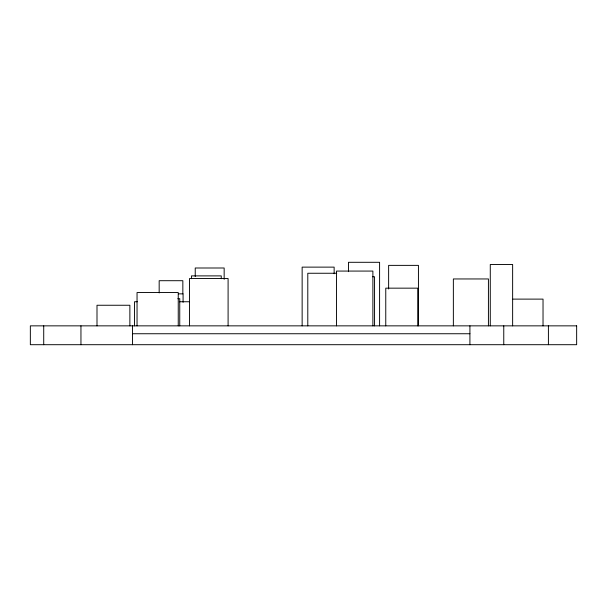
<?xml version="1.0" encoding="UTF-8"?>
<svg xmlns="http://www.w3.org/2000/svg" width="607" height="607" viewBox="0 0 607 607"><rect width="100%" height="100%" fill="white"/><g stroke="black" fill="none" stroke-linecap="round" stroke-linejoin="round"><path stroke-width="0.91" d="M336.718 273.256L307.795 273.256L307.795 325.853M372.69 276.769L374.557 276.769L374.557 325.853M178.466 293.856L183.079 293.856L183.079 302.324M177.851 298.682L179.748 298.682L179.748 325.853M513.021 299.114L543.03 299.114L543.03 325.853M137.311 301.747L134.511 301.747L134.511 325.853M179.331 301.747L189.596 301.747M132.523 333.744L469.917 333.744M548.409 325.853L548.409 344.7M512.634 325.853L512.634 264.493L490.281 264.493L490.281 325.853M503.764 325.853L503.764 344.7M488.423 325.853L488.423 278.954L453.361 278.954L453.361 325.853M469.917 325.853L469.917 344.7M418.435 325.853L418.435 265.373L388.632 265.373L388.632 288.993M417.76 325.853L417.76 288.158L385.764 288.158L385.764 325.853M379.587 325.853L379.587 262.3L348.471 262.3L348.471 271.648M372.88 325.853L372.88 271.071L336.506 271.071L336.506 325.853M334.138 273.757L334.138 267.126L302.142 267.126L302.142 325.853M228.095 325.853L228.095 278.522L189.528 278.522L189.528 325.853M224.158 279.379L224.158 267.998L195.234 267.998L195.234 276.534M221.252 278.719L221.252 275.889L191.448 275.889L191.448 278.719M182.844 293.879L182.844 280.707L159.171 280.707L159.171 292.938M178.246 325.853L178.246 292.544L137.045 292.544L137.045 325.853M132.523 325.853L132.523 344.7M129.868 325.853L129.868 305.253L96.999 305.253L96.999 325.853M80.951 325.853L80.951 344.7M43.719 325.853L43.719 344.7M576.65 325.853L30.35 325.853L30.35 344.7L576.65 344.7L576.65 325.853"/></g></svg>
